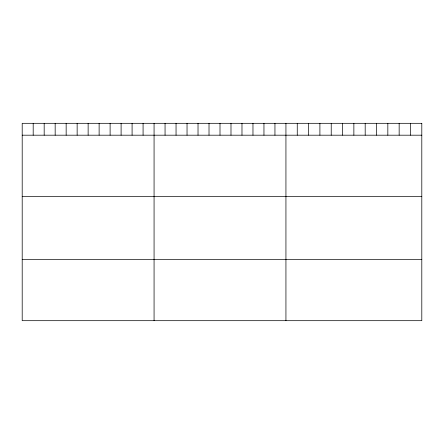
<?xml version="1.0" encoding="UTF-8"?>
<svg xmlns="http://www.w3.org/2000/svg" width="444" height="444" viewBox="0 0 444 444"><rect width="100%" height="100%" fill="white"/><g stroke="black" fill="none" stroke-linecap="round" stroke-linejoin="round"><path stroke-width="0.67" d="M22.2 135.192L421.8 135.192M22.2 196.403L421.8 196.403M22.2 259.474L421.8 259.474M410.478 123.315L410.478 135.192M399.156 123.315L399.156 135.192M387.834 123.315L387.834 135.192M376.512 123.315L376.512 135.192M365.19 123.315L365.19 135.192M353.868 123.315L353.868 135.192M342.546 123.315L342.546 135.192M331.224 123.315L331.224 135.192M319.902 123.315L319.902 135.192M308.58 123.315L308.58 135.192M297.258 123.315L297.258 135.192M285.936 123.315L285.936 320.685M274.947 123.315L274.947 135.192M263.958 123.315L263.958 135.192M252.969 123.315L252.969 135.192M241.98 123.315L241.98 135.192M230.991 123.315L230.991 135.192M220.002 123.315L220.002 135.192M209.013 123.315L209.013 135.192M198.024 123.315L198.024 135.192M187.035 123.315L187.035 135.192M176.046 123.315L176.046 135.192M165.057 123.315L165.057 135.192M154.068 123.315L154.068 320.685M143.079 123.315L143.079 135.192M132.09 123.315L132.09 135.192M121.101 123.315L121.101 135.192M110.112 123.315L110.112 135.192M99.123 123.315L99.123 135.192M88.134 123.315L88.134 135.192M77.145 123.315L77.145 135.192M66.156 123.315L66.156 135.192M55.167 123.315L55.167 135.192M44.178 123.315L44.178 135.192M33.189 123.315L33.189 135.192M421.8 123.315L22.2 123.315L22.2 320.685L421.8 320.685L421.8 123.315"/></g></svg>
